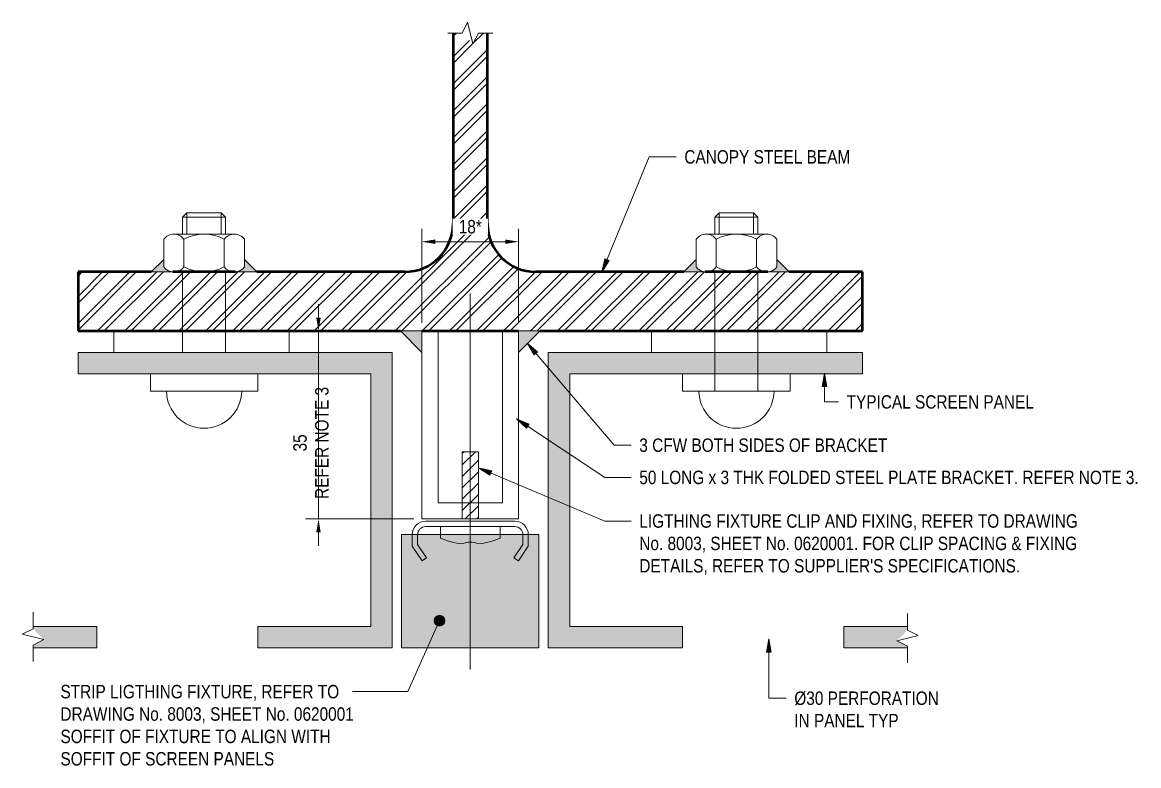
# Model space of a CAD drawing. Header units: metres. Extents: x 10.376 to 11.023, y 2.657 to 3.284.
# Drawn here: x 10.3763 to 10.5841, y 3.1452 to 3.2836 of the extents above; entities that cross this region are included whole.
import ezdxf

# ---------------------------------------------------------------- set-up
doc = ezdxf.new("R2010")
doc.units = ezdxf.units.M
doc.linetypes.add('JacobsCenter', pattern=[0.015000000000000001, 0.009000000000000001, -0.0015, 0.003, -0.0015])
doc.layers.get('Defpoints').update_dxf_attribs({"color": 41})
for name, color, linetype, lineweight in [('A-ANNO-DIMS', 7, 'Continuous', 9), ('A-ANNO-NOTE', 7, 'Continuous', 13), ('A-DETL', 7, 'Continuous', 13), ('A-DETL-GENF', 7, 'Continuous', 9), ('A-DETL-THIN', 7, 'Continuous', 9), ('G-ANNO-TEXT', 7, 'Continuous', 9)]:
    doc.layers.add(name, color=color, linetype=linetype, lineweight=lineweight)
doc.styles.add('Arial Narrow', font='ARIALN.TTF', dxfattribs={"height": 0.0025})
doc.dimstyles.new('Dimension_Standard_O__mm_', dxfattribs={"dimscale": 0.3048, "dimtxt": 0.002558577434045649, "dimasz": 0.008202099737532808, "dimexe": 0.007874015748031494, "dimexo": 0.004921259842519685, "dimgap": 0.004921259842519685, "dimtad": 1, "dimdec": 0, "dimlfac": 1000, "dimzin": 0, "dimdsep": 46, "dimtxsty": 'Arial Narrow', "dimsah": 1, "dimcen": 0.09, "dimaunit": 1, "dimadec": 4, "dimazin": 0, "dimtfac": 1, "dimtdec": 4, "dimtix": 1, "dimtmove": 2, "dimatfit": 3, "dimfxl": 1, "dimtvp": 1, "dimtfill": 1, "dimtolj": 1, "dimtzin": 0, "dimlwd": 18, "dimlwe": 18, "dimarcsym": 2})
doc.dimstyles.new('Dimension_Standard_O__mm__1', dxfattribs={"dimscale": 0.3048, "dimtxt": 0.002558577434045649, "dimasz": 0.008202099737532808, "dimexe": 0.007874015748031494, "dimexo": 0.004921259842519685, "dimgap": 0.004921259842519685, "dimtad": 1, "dimdec": 0, "dimlfac": 1000, "dimzin": 0, "dimdsep": 46, "dimtxsty": 'Arial Narrow', "dimsah": 1, "dimcen": 0.09, "dimaunit": 1, "dimadec": 4, "dimazin": 0, "dimtfac": 1, "dimtdec": 4, "dimtix": 1, "dimtmove": 0, "dimatfit": 3, "dimfxl": 1, "dimtvp": 1, "dimtfill": 1, "dimtolj": 1, "dimtzin": 0, "dimlwd": 18, "dimlwe": 18, "dimarcsym": 2})

# ---------------------------------------------------------------- blocks, each defined once
blk = doc.blocks.new('BreakLine - BreakLine-6987891-2873235 - DETAIL D')
at = {"layer": 'A-DETL-GENF', "lineweight": 13}
for p, q in [((0, 0), (0.001699999999999745, 0)), ((0.004699999999999054, 0), (0.006399999999998545, 0))]:
    blk.add_line(p, q, dxfattribs=at)
blk = doc.blocks.new('BreakLine - BreakLine-6987892-2873235 - DETAIL D')
at = {"layer": 'A-DETL-GENF', "lineweight": 13}
for p, q in [((0, 0), (0.002096086571451573, 0)), ((0.005096086571451552, 0), (0.007192173142901854, 0))]:
    blk.add_line(p, q, dxfattribs=at)
blk = doc.blocks.new('BreakLine - BreakLine-6987893-2873235 - DETAIL D')
at = {"layer": 'A-DETL-GENF', "lineweight": 13}
for p, q in [((0, 0), (0.002096086571451573, 0)), ((0.005096086571450875, 0), (0.007192173142901854, 0))]:
    blk.add_line(p, q, dxfattribs=at)
blk = doc.blocks.new('DIMBLOCK1-2873235 - DETAIL D')
at = {"layer": 'A-ANNO-DIMS', "color": 0, "lineweight": 18, "transparency": 16777216}
for p, q in [((10.43146033274157, 3.228628189625215), (10.43146033274157, 3.231128189625215)), ((10.43119256578859, 3.226128189625215), (10.43386033274157, 3.226128189625215)), ((10.44920582557983, 3.191128189625215), (10.42906033274157, 3.191128189625215)), ((10.43146033274157, 3.188628189625215), (10.43146033274157, 3.186128189625215))]:
    blk.add_line(p, q, dxfattribs=at)
at = {"layer": 'A-ANNO-DIMS', "color": 0, "transparency": 16777216}
for points in [[(10.4310436660749, 3.228628189625215), (10.43187699940823, 3.228628189625215), (10.43146033274157, 3.226128189625215)], [(10.4310436660749, 3.188628189625215), (10.43187699940823, 3.188628189625215), (10.43146033274157, 3.191128189625215)]]:
    blk.add_solid(points, dxfattribs=at)
at = {"layer": 'Defpoints', "color": 0, "transparency": 16777216}
for p in [(10.42969256578859, 3.226128189625215), (10.43146033274157, 3.226128189625215), (10.45070582557983, 3.191128189625215)]:
    blk.add_point(p, dxfattribs=at)
at = {"layer": 'A-ANNO-DIMS', "color": 0, "lineweight": 18, "transparency": 16777216, "insert": (10.43006264395088, 3.20527400757619), "char_height": 0.0025, "width": 0.02504969144951359, "attachment_point": 5, "rotation": 89.99999999999991, "line_spacing_factor": 0.9746961653507233, "style": 'Arial Narrow', "bg_fill": 3, "box_fill_scale": 1.1, "bg_fill_color": 256, "bg_fill_true_color": 13158600, "bg_fill_transparency": 0}
blk.add_mtext('\\A1;35\\PREFER NOTE 3', dxfattribs=at)
at = {"layer": 'A-ANNO-DIMS', "color": 0, "lineweight": 18, "transparency": 16777216}
blk.add_line((10.43146033274157, 3.191128189625215), (10.43146033274157, 3.226128189625215), dxfattribs=at)
blk = doc.blocks.new('DIMBLOCK2-2873235 - DETAIL D')
at = {"layer": 'A-ANNO-DIMS', "color": 0, "lineweight": 18, "transparency": 16777216}
for p, q in [((10.45070582557983, 3.227628189625213), (10.45070582557983, 3.245141377901597)), ((10.46870582557983, 3.227628189625213), (10.46870582557983, 3.245141377901597)), ((10.45320582557983, 3.242741377901597), (10.46620582557983, 3.242741377901597))]:
    blk.add_line(p, q, dxfattribs=at)
at = {"layer": 'A-ANNO-DIMS', "color": 0, "transparency": 16777216}
for points in [[(10.45320582557983, 3.243158044568264), (10.45320582557983, 3.24232471123493), (10.45070582557983, 3.242741377901597)], [(10.46620582557983, 3.243158044568264), (10.46620582557983, 3.24232471123493), (10.46870582557983, 3.242741377901597)]]:
    blk.add_solid(points, dxfattribs=at)
at = {"layer": 'Defpoints', "color": 0, "transparency": 16777216}
for p in [(10.46870582557983, 3.242741377901597), (10.45070582557983, 3.226128189625213), (10.46870582557983, 3.226128189625213)]:
    blk.add_point(p, dxfattribs=at)
at = {"layer": 'A-ANNO-DIMS', "color": 0, "lineweight": 18, "transparency": 16777216, "insert": (10.45970582557983, 3.245517810370901), "char_height": 0.0025, "width": 0.006091851033442021, "attachment_point": 5, "style": 'Arial Narrow', "bg_fill": 3, "box_fill_scale": 1.1, "bg_fill_color": 256, "bg_fill_true_color": 13158600, "bg_fill_transparency": 0}
blk.add_mtext('\\A1;18*', dxfattribs=at)

msp = doc.modelspace()

# ---------------------------------------------------------------- hatches: boundary and pattern name
at = {"layer": 'A-DETL-GENF'}
h = msp.add_hatch(dxfattribs=at)
h.set_pattern_fill('FP_1', color=256, style=0, pattern_type=2)
h.set_pattern_definition([(45, (0, 0), (-0.00251730014102411, 0.00251730014102411), []), (45, (0, 0.00381), (-0.00251730014102411, 0.00251730014102411), [])])
h.paths.add_polyline_path([(10.53270582557984, 3.226128189625217), (10.53270582557984, 3.237128189625216), (10.47190582557984, 3.237128189625216), (10.4707212970254, 3.237207468877023), (10.46957645417392, 3.237434857188614), (10.46846205172843, 3.237814184087386), (10.46740582557984, 3.238333960991156), (10.46642757250258, 3.238988791216088), (10.46554186454916, 3.239764228594537), (10.46476642717071, 3.240649936547958), (10.46411159694578, 3.241628189625216), (10.46359182004201, 3.242684415773801), (10.46321249314324, 3.243798818219293), (10.46298510483165, 3.244943661070774), (10.46290582557984, 3.246128189625216), (10.46290582557984, 3.281583191476116), (10.46120582557984, 3.281583191476116), (10.46020582557984, 3.27958319147612), (10.45820582557984, 3.281583191476116), (10.45650582557984, 3.281583191476116), (10.45650582557984, 3.246128189625216), (10.45642654632804, 3.244943661070774), (10.45619915801644, 3.243798818219293), (10.45581983111767, 3.242684415773801), (10.4553000542139, 3.241628189625216), (10.45464522398897, 3.240649936547958), (10.45386978661052, 3.239764228594537), (10.4529840786571, 3.238988791216088), (10.45200582557984, 3.238333960991156), (10.45094959943126, 3.237814184087386), (10.44983519698576, 3.237434857188614), (10.44869035413428, 3.237207468877023), (10.44750582557984, 3.237128189625216), (10.38670582557984, 3.237128189625217), (10.38670582557984, 3.226128189625218), (10.49506124287271, 3.226128189625217)])
for points in [[(10.40434622497047, 3.237128189625216), (10.40385225258315, 3.237190151627505), (10.40338888771403, 3.237372198344646), (10.40298484137818, 3.237663049797532), (10.4026651490956, 3.238044684247776), (10.4026651490956, 3.239447113750349), (10.40034622497047, 3.237128189625217)], [(10.41999517918833, 3.237128189625216), (10.4176762550632, 3.239447113750349), (10.4176762550632, 3.238044684247776), (10.41735656278061, 3.237663049797532), (10.41695251644476, 3.237372198344646), (10.41648915157564, 3.237190151627505), (10.41599517918833, 3.237128189625217)], [(10.49941709390763, 3.237128189625216), (10.50341709390763, 3.237128189625216), (10.50292312152031, 3.237190151627504), (10.50245975665119, 3.237372198344645), (10.50205571031535, 3.237663049797532), (10.50173601803276, 3.238044684247775), (10.50173601803276, 3.239447113750349)], [(10.51506604812549, 3.237128189625216), (10.51906604812549, 3.237128189625216), (10.51674712400036, 3.239447113750349), (10.51674712400036, 3.238044684247775), (10.51642743171777, 3.237663049797532), (10.51602338538193, 3.237372198344645), (10.5155600205128, 3.237190151627504)], [(10.45070582557984, 3.222128189625217), (10.45070582557984, 3.226128189625217), (10.44670582557984, 3.226128189625217)], [(10.46870582557984, 3.222128189625217), (10.47270582557984, 3.226128189625217), (10.46870582557984, 3.226128189625217)]]:
    msp.add_hatch(color=256, dxfattribs=at).paths.add_polyline_path(points)
at = {"layer": 'A-DETL-GENF', "true_color": 0xc0c0c0}
h = msp.add_hatch(color=9, dxfattribs=at)
h.paths.add_polyline_path([(10.38034527749319, 3.167128189625217), (10.3901985234067, 3.167128189625217), (10.3901985234067, 3.171128189625216), (10.3783452774932, 3.171128189625216), (10.37835103070301, 3.170648402734789), (10.38034527749319, 3.1686541559446), (10.3783452774932, 3.1676541559446), (10.3783452774932, 3.167128189625217)])
h.paths.add_polyline_path([(10.42019852340669, 3.167128189625217), (10.4451985234067, 3.167128189625217), (10.4451985234067, 3.222128189625217), (10.38670582557984, 3.222128189625217), (10.38670582557984, 3.218128189625216), (10.44119852340669, 3.218128189625216), (10.44119852340669, 3.171128189625216), (10.42019852340669, 3.171128189625216)])
h = msp.add_hatch(color=9, dxfattribs=at)
h.paths.add_polyline_path([(10.49506124287271, 3.167128189625217), (10.49921312775298, 3.167128189625217), (10.49921312775298, 3.171128189625216), (10.47821312775298, 3.171128189625216), (10.47821312775298, 3.218128189625216), (10.53270582557984, 3.218128189625216), (10.53270582557984, 3.222128189625217), (10.47421312775298, 3.222128189625217), (10.47421312775298, 3.167128189625217)])
h.paths.add_polyline_path([(10.52921312775298, 3.167128189625217), (10.54106637366648, 3.167128189625217), (10.54106637366648, 3.167438353053764), (10.53906637366648, 3.168438353053764), (10.54106637366648, 3.170438353053764), (10.54106637366648, 3.171128189625216), (10.52921312775298, 3.171128189625216)])
at = {"layer": 'A-DETL-GENF'}
h = msp.add_hatch(dxfattribs=at)
h.set_pattern_fill('FP_2', color=256, style=0, pattern_type=2)
h.set_pattern_definition([(45, (0, 0), (-0.001060660171779821, 0.001060660171779821), [])])
h.paths.add_polyline_path([(10.46120582557984, 3.191128189625217), (10.46120582557984, 3.203643906760602), (10.45820582557984, 3.203643906760602), (10.45820582557984, 3.191128189625217)])
at = {"layer": 'A-DETL-GENF', "true_color": 0x808080}
msp.add_hatch(color=8, dxfattribs=at).paths.add_polyline_path([(10.47248358741889, 3.167128189625217), (10.47248358741889, 3.188250361237333), (10.44692806374079, 3.188250361237333), (10.44692806374079, 3.167128189625217)])
at = {"layer": 'G-ANNO-TEXT'}
for points in [[(10.48417523193734, 3.237070160163607), (10.48553153597262, 3.239216030474148), (10.48471580995967, 3.239550501960126)], [(10.47026842491501, 3.223836878325801), (10.47155685697375, 3.221649582539724), (10.47222725423124, 3.222222162333544)], [(10.52562084237688, 3.218266964538818), (10.52518002492511, 3.215766964538818), (10.52606165982865, 3.215766964538818)], [(10.4683224172158, 3.209782352389793), (10.4701610032256, 3.208031946291099), (10.47064879706664, 3.208766342146061)], [(10.46123378290163, 3.200661817075408), (10.46336620475591, 3.199284465609302), (10.46370868592835, 3.20009686129471)], [(10.51525055482816, 3.168826039599057), (10.51480973737639, 3.166326039599057), (10.51569137227993, 3.166326039599057)]]:
    msp.add_hatch(color=256, dxfattribs=at).paths.add_polyline_path(points)
h = msp.add_hatch(color=256, dxfattribs=at)
edge = h.paths.add_edge_path()
edge.add_arc((10.45397747007486, 3.172190008327169), 0.0009999999999980966, 0, 360)

# ---------------------------------------------------------------- linework, layer by layer
at = {"layer": 'A-ANNO-NOTE'}
for p, q in [((10.45820582557983, 3.281583191476116), (10.45920582557983, 3.283583191476116)), ((10.45920582557983, 3.283583191476116), (10.46020582557983, 3.279583191476116)), ((10.45650582557983, 3.281583191476115), (10.45550582557983, 3.281583191476115)), ((10.46120582557983, 3.281583191476116), (10.46020582557983, 3.279583191476116)), ((10.46290582557983, 3.281583191476115), (10.46390582557983, 3.281583191476115)), ((10.37834527749318, 3.172750242516047), (10.37834527749318, 3.173750242516046)), ((10.54106637366647, 3.172534439625212), (10.54106637366647, 3.173534439625211)), ((10.37834527749318, 3.170654155944595), (10.37634527749318, 3.169654155944595)), ((10.54106637366647, 3.17043835305376), (10.54306637366647, 3.16943835305376)), ((10.37634527749318, 3.169654155944595), (10.38034527749318, 3.168654155944596)), ((10.37834527749318, 3.167654155944596), (10.38034527749318, 3.168654155944596)), ((10.54306637366647, 3.16943835305376), (10.53906637366647, 3.168438353053761)), ((10.54106637366647, 3.167438353053761), (10.53906637366647, 3.168438353053761)), ((10.37834527749318, 3.165558069373145), (10.37834527749318, 3.164558069373145)), ((10.54106637366647, 3.16534226648231), (10.54106637366647, 3.16434226648231))]:
    msp.add_line(p, q, dxfattribs=at)
at = {"layer": 'A-DETL', "lineweight": 50}
for p, q in [((10.45650582557983, 3.281583191476112), (10.45650582557983, 3.246128189625212)), ((10.46290582557983, 3.246128189625212), (10.46290582557983, 3.281583191476112)), ((10.40034622497046, 3.237128189625213), (10.38670582557983, 3.237128189625213)), ((10.38670582557983, 3.237128189625213), (10.38670582557983, 3.226128189625213)), ((10.41599517918831, 3.237128189625213), (10.40434622497045, 3.237128189625213)), ((10.44750582557983, 3.237128189625212), (10.41999517918832, 3.237128189625212)), ((10.49941709390762, 3.237128189625213), (10.47190582557983, 3.237128189625213)), ((10.51506604812547, 3.237128189625212), (10.50341709390761, 3.237128189625212)), ((10.53270582557983, 3.237128189625212), (10.51906604812548, 3.237128189625212)), ((10.53270582557983, 3.226128189625213), (10.53270582557983, 3.237128189625212)), ((10.38670582557983, 3.226128189625213), (10.44670582557982, 3.226128189625213)), ((10.45070582557983, 3.226128189625213), (10.46870582557983, 3.226128189625213)), ((10.47270582557983, 3.226128189625213), (10.53270582557983, 3.226128189625213))]:
    msp.add_line(p, q, dxfattribs=at)
at = {"layer": 'A-DETL', "lineweight": 9}
for p, q in [((10.40266514909559, 3.239447113750345), (10.40034622497046, 3.237128189625212)), ((10.40266514909559, 3.238044684247772), (10.40266514909559, 3.239447113750345)), ((10.41999517918832, 3.237128189625212), (10.41767625506318, 3.239447113750345)), ((10.41767625506318, 3.239447113750345), (10.41767625506318, 3.238044684247772)), ((10.50173601803275, 3.239447113750344), (10.49941709390762, 3.237128189625212)), ((10.50173601803275, 3.238044684247771), (10.50173601803275, 3.239447113750344)), ((10.51906604812548, 3.237128189625212), (10.51674712400034, 3.239447113750344)), ((10.51674712400034, 3.239447113750344), (10.51674712400034, 3.238044684247771)), ((10.40034622497046, 3.237128189625213), (10.40434622497046, 3.237128189625213)), ((10.40617008117444, 3.237128189625213), (10.40617008117444, 3.222128189625213)), ((10.41417070104805, 3.237128189625213), (10.41417070104805, 3.222128189625213)), ((10.41599517918831, 3.237128189625213), (10.41999517918832, 3.237128189625213)), ((10.49941709390762, 3.237128189625212), (10.50341709390762, 3.237128189625212)), ((10.5052409501116, 3.237128189625212), (10.5052409501116, 3.214917610547052)), ((10.51324156998521, 3.237128189625212), (10.51324156998521, 3.214917610547052)), ((10.51506604812547, 3.237128189625212), (10.51906604812548, 3.237128189625212)), ((10.39334527749318, 3.226128189625213), (10.39334527749318, 3.222128189625213)), ((10.4259809909825, 3.226128189625213), (10.39334527749318, 3.226128189625213)), ((10.4259809909825, 3.222128189625213), (10.4259809909825, 3.226128189625213)), ((10.44670582557982, 3.226128189625213), (10.45070582557983, 3.222128189625213)), ((10.46870582557983, 3.222128189625213), (10.47270582557983, 3.226128189625213)), ((10.49343066017716, 3.226128189625213), (10.52606637366647, 3.226128189625213)), ((10.49343066017716, 3.222128189625213), (10.49343066017716, 3.226128189625213)), ((10.52606637366647, 3.226128189625213), (10.52606637366647, 3.222128189625213)), ((10.44519852340668, 3.222128189625213), (10.38670582557983, 3.222128189625213)), ((10.38670582557983, 3.222128189625213), (10.38670582557983, 3.218128189625212)), ((10.44519852340668, 3.167128189625212), (10.44519852340668, 3.222128189625213)), ((10.53270582557982, 3.222128189625213), (10.47421312775297, 3.222128189625213)), ((10.47421312775297, 3.222128189625213), (10.47421312775297, 3.167128189625212)), ((10.53270582557982, 3.218128189625212), (10.53270582557982, 3.222128189625213)), ((10.38670582557983, 3.218128189625212), (10.44119852340668, 3.218128189625212)), ((10.40019852340668, 3.218128189625212), (10.40019852340668, 3.214917610547052)), ((10.42019852340668, 3.214917610547052), (10.42019852340668, 3.218128189625212)), ((10.44119852340668, 3.218128189625212), (10.44119852340668, 3.171128189625212)), ((10.47821312775297, 3.171128189625212), (10.47821312775297, 3.218128189625212)), ((10.47821312775297, 3.218128189625212), (10.53270582557982, 3.218128189625212)), ((10.49921312775297, 3.218128189625212), (10.51921312775297, 3.218128189625212)), ((10.49921312775297, 3.214917610547052), (10.49921312775297, 3.218128189625212)), ((10.51921312775297, 3.218128189625212), (10.51921312775297, 3.214917610547052)), ((10.40019852340668, 3.214917610547052), (10.42019852340668, 3.214917610547052)), ((10.41817029820221, 3.214927019933081), (10.40217110492522, 3.214918895987038)), ((10.51921312775297, 3.214917610547052), (10.49921312775297, 3.214917610547052)), ((10.39019852340668, 3.171128189625212), (10.37834527749318, 3.171128189625212)), ((10.39019852340668, 3.167128189625212), (10.39019852340668, 3.171128189625212)), ((10.44119852340668, 3.171128189625212), (10.42019852340668, 3.171128189625212)), ((10.42019852340668, 3.171128189625212), (10.42019852340668, 3.167128189625212)), ((10.49921312775297, 3.171128189625212), (10.47821312775297, 3.171128189625212)), ((10.49921312775297, 3.167128189625212), (10.49921312775297, 3.171128189625212)), ((10.54106637366647, 3.171128189625212), (10.52921312775297, 3.171128189625212)), ((10.52921312775297, 3.171128189625212), (10.52921312775297, 3.167128189625212)), ((10.37834527749318, 3.167128189625212), (10.39019852340668, 3.167128189625212)), ((10.42019852340668, 3.167128189625212), (10.44519852340668, 3.167128189625212)), ((10.47421312775297, 3.167128189625212), (10.49921312775297, 3.167128189625212)), ((10.52921312775297, 3.167128189625212), (10.54106637366647, 3.167128189625212))]:
    msp.add_line(p, q, dxfattribs=at)
at = {"layer": 'A-DETL', "linetype": 'JacobsCenter', "lineweight": 9}
msp.add_line((10.45970582557983, 3.163100026997788), (10.45970582557983, 3.233100026997788), dxfattribs=at)
at = {"layer": 'A-DETL', "lineweight": 18}
for p, q in [((10.45070582557983, 3.226128189625213), (10.44670582557982, 3.226128189625213)), ((10.45070582557983, 3.222128189625213), (10.45070582557983, 3.226128189625213)), ((10.45070582557983, 3.226128189625213), (10.45070582557983, 3.191128189625213)), ((10.45370582557982, 3.226128189625213), (10.45370582557982, 3.194128189625213)), ((10.46570582557983, 3.194128189625213), (10.46570582557983, 3.226128189625213)), ((10.47270582557983, 3.226128189625213), (10.46870582557983, 3.226128189625213)), ((10.46870582557983, 3.226128189625213), (10.46870582557983, 3.222128189625213)), ((10.46870582557983, 3.191128189625213), (10.46870582557983, 3.226128189625213)), ((10.46120582557983, 3.203643906760597), (10.45820582557983, 3.203643906760597)), ((10.45820582557983, 3.203643906760597), (10.45820582557983, 3.191128189625213)), ((10.46120582557983, 3.191128189625213), (10.46120582557983, 3.203643906760597)), ((10.45370582557982, 3.194128189625213), (10.46570582557983, 3.194128189625213)), ((10.45070582557983, 3.191128189625213), (10.46870582557983, 3.191128189625213)), ((10.45820582557983, 3.191128189625213), (10.46120582557983, 3.191128189625213)), ((10.45370582557982, 3.18969318889304), (10.46570582557983, 3.18969318889304)), ((10.45416561902075, 3.18969318889304), (10.45416561902075, 3.187557894775393)), ((10.4652460321389, 3.187557894775393), (10.4652460321389, 3.18969318889304)), ((10.47248358741888, 3.188250361237329), (10.44692806374077, 3.188250361237329)), ((10.44692806374077, 3.188250361237329), (10.44692806374077, 3.167128189625212)), ((10.47248358741888, 3.167128189625212), (10.47248358741888, 3.188250361237329)), ((10.44692806374077, 3.167128189625212), (10.47248358741888, 3.167128189625212))]:
    msp.add_line(p, q, dxfattribs=at)
at = {"layer": 'A-DETL'}
for p, q in [((10.45970582557983, 3.190693188893041), (10.45140919761478, 3.190693188893041)), ((10.45970582557983, 3.18969318889304), (10.45140919761478, 3.18969318889304)), ((10.45970582557983, 3.190693188893041), (10.46800245354487, 3.190693188893041)), ((10.45970582557983, 3.18969318889304), (10.46800245354487, 3.18969318889304)), ((10.44890919761478, 3.18819318889304), (10.44890919761478, 3.186051789780183)), ((10.44990919761478, 3.18819318889304), (10.44990919761478, 3.186357520461641)), ((10.46950245354487, 3.18819318889304), (10.46950245354487, 3.186357520461642)), ((10.47050245354487, 3.18819318889304), (10.47050245354487, 3.186051789780184)), ((10.44890919761478, 3.186051789780184), (10.45075773875264, 3.183311214840507)), ((10.44990919761478, 3.186357520461642), (10.45158677632519, 3.183870407743977)), ((10.46950245354487, 3.186357520461642), (10.46782487483446, 3.183870407743977)), ((10.47050245354487, 3.186051789780184), (10.46865391240701, 3.183311214840507)), ((10.45158677632519, 3.183870407743977), (10.45075773875264, 3.183311214840506)), ((10.46782487483446, 3.183870407743977), (10.46865391240701, 3.183311214840506))]:
    msp.add_line(p, q, dxfattribs=at)
at = {"layer": 'A-DETL', "lineweight": 50}
for centre, radius, start, end in [((10.44750582557983, 3.246128189625212), 0.00900000000000012, 269.9999999999982, 359.9999999999982), ((10.47190582557983, 3.246128189625212), 0.009000000000000341, 180.0000000000025, 269.9999999999996)]:
    msp.add_arc(centre, radius, start, end, dxfattribs=at)
at = {"layer": 'A-DETL', "lineweight": 9}
for centre, radius, start, end in [((10.40434622497045, 3.239128189625209), 0.001999999999997115, 212.8030318480313, 270.0000000000505), ((10.41599517918832, 3.239128189625209), 0.001999999999996655, 269.9999999999487, 327.1969681519747), ((10.50341709390761, 3.239128189625209), 0.001999999999996449, 212.8030318480395, 270.0000000000824), ((10.51506604812548, 3.239128189625209), 0.001999999999998149, 269.9999999999487, 327.1969681519827), ((10.41017066082431, 3.215003189625212), 0.007000000000000603, 180.6858127810589, 359.3723736253637), ((10.50924099033534, 3.215003189625212), 0.007000000000000136, 180.5455334783701, 359.3962801152023)]:
    msp.add_arc(centre, radius, start, end, dxfattribs=at)
at = {"layer": 'A-DETL'}
for centre, radius, start, end in [((10.45140919761478, 3.18819318889304), 0.002499999999999503, 90, 180), ((10.45140919761478, 3.18819318889304), 0.001500000000000057, 90, 180), ((10.46800245354487, 3.18819318889304), 0.002499999999999503, 0, 90), ((10.46800245354487, 3.18819318889304), 0.00149999999999828, 0, 90)]:
    msp.add_arc(centre, radius, start, end, dxfattribs=at)
at = {"layer": 'A-DETL', "lineweight": 18}
for centre, radius, start, end in [((10.45970582557983, 3.200021900274422), 0.01363984317347341, 246.035021481882, 263.7464206506896), ((10.45970582557983, 3.183657580031241), 0.003174766645815575, 62.09578983635166, 117.9042101636483), ((10.45970582557983, 3.200021900274422), 0.01363984317347472, 276.2535793493092, 293.9649785181155)]:
    msp.add_arc(centre, radius, start, end, dxfattribs=at)
at = {"layer": 'A-DETL-THIN'}
for p, q in [((10.40697070156372, 3.248128189625213), (10.40617070156372, 3.247328189625211)), ((10.40617070156372, 3.247328189625211), (10.40617070156372, 3.244128189625213)), ((10.41417070156372, 3.247328189625212), (10.40617070156372, 3.247328189625212)), ((10.40697070156372, 3.244128189625213), (10.40697070156372, 3.248128189625213)), ((10.41337070156372, 3.248128189625213), (10.40697070156372, 3.248128189625213)), ((10.41337070156372, 3.244128189625213), (10.41337070156372, 3.248128189625213)), ((10.41417070156372, 3.247328189625212), (10.41337070156372, 3.248128189625215)), ((10.41417070156372, 3.244128189625213), (10.41417070156372, 3.247328189625212)), ((10.50604157050088, 3.248128189625212), (10.50524157050088, 3.24732818962521)), ((10.50524157050088, 3.24732818962521), (10.50524157050088, 3.244128189625212)), ((10.51324157050088, 3.247328189625212), (10.50524157050088, 3.247328189625212)), ((10.50604157050088, 3.244128189625212), (10.50604157050088, 3.248128189625212)), ((10.51244157050088, 3.248128189625212), (10.50604157050088, 3.248128189625212)), ((10.51244157050088, 3.244128189625212), (10.51244157050088, 3.248128189625212)), ((10.51324157050088, 3.247328189625212), (10.51244157050088, 3.248128189625214)), ((10.51324157050088, 3.244128189625212), (10.51324157050088, 3.247328189625212)), ((10.40266514806425, 3.239447113750345), (10.40266514806425, 3.243224574156898)), ((10.41579986668832, 3.244128189625213), (10.40454153643912, 3.244128189625213)), ((10.40641792481398, 3.243224574156898), (10.40641792481398, 3.238031805093528)), ((10.41392347831345, 3.243224574156898), (10.41392347831345, 3.238031805093527)), ((10.41767625506318, 3.243224574156898), (10.41767625506318, 3.239447113750345)), ((10.50173601700141, 3.239447113750344), (10.50173601700141, 3.243224574156897)), ((10.51487073562548, 3.244128189625212), (10.50361240537628, 3.244128189625212)), ((10.50548879375114, 3.243224574156897), (10.50548879375114, 3.238031805093527)), ((10.51299434725061, 3.243224574156898), (10.51299434725061, 3.238031805093526)), ((10.51674712400034, 3.243224574156898), (10.51674712400034, 3.239447113750344)), ((10.40454153643912, 3.237128189625213), (10.41579986668832, 3.237128189625213)), ((10.50361240537628, 3.237128189625212), (10.51487073562548, 3.237128189625212))]:
    msp.add_line(p, q, dxfattribs=at)
for centre, radius, start, end in [((10.40454153643912, 3.241728189625213), 0.002399999999999031, 38.5717036077442, 141.4282963922558), ((10.41017070156372, 3.235883612827685), 0.008244576797528793, 62.92340339906713, 117.0765966009219), ((10.41579986668832, 3.241728189625213), 0.002400000000000138, 38.5717036077571, 141.4282963922429), ((10.50361240537628, 3.241728189625212), 0.002400000000000138, 38.5717036077571, 141.4282963922429), ((10.50924157050088, 3.235883612827684), 0.00824457679752802, 62.92340339907566, 117.0765966009353), ((10.51487073562548, 3.241728189625212), 0.002400000000000138, 38.57170360773066, 141.4282963922429), ((10.40454153643912, 3.239528189625213), 0.002400000000000138, 218.5717364784825, 321.4282963922477), ((10.41017070156372, 3.245372766422741), 0.00824457679752802, 242.9234033990755, 297.0765966009347), ((10.41579986668832, 3.239528189625213), 0.002400000000000138, 218.5717036077484, 321.4282963922425), ((10.50361240537628, 3.239528189625212), 0.002400000000000138, 218.5717364784567, 321.4282963922486), ((10.50924157050088, 3.24537276642274), 0.008244576797528793, 242.9234033990662, 297.0765966009221), ((10.51487073562548, 3.239528189625212), 0.002400000000000419, 218.5717036077475, 321.4282963922617)]:
    msp.add_arc(centre, radius, start, end, dxfattribs=at)
at = {"layer": 'G-ANNO-TEXT'}
for p, q in [((10.48417523193734, 3.237070160163607), (10.49297622069942, 3.258534457641609)), ((10.49297622069942, 3.258534457641609), (10.49804481729517, 3.258534457641608)), ((10.48471580995967, 3.239550501960126), (10.48417523193734, 3.237070160163607)), ((10.48417523193734, 3.237070160163607), (10.48553153597262, 3.239216030474148)), ((10.48553153597262, 3.239216030474148), (10.48471580995967, 3.239550501960126)), ((10.47026842491501, 3.223836878325801), (10.47155685697375, 3.221649582539724)), ((10.47222725423124, 3.222222162333544), (10.47026842491501, 3.223836878325801)), ((10.47026842491501, 3.223836878325801), (10.48647474289046, 3.204861931528807)), ((10.47155685697375, 3.221649582539724), (10.47222725423124, 3.222222162333544)), ((10.52562084237688, 3.218266964538818), (10.52518002492511, 3.215766964538818)), ((10.52606165982865, 3.215766964538818), (10.52562084237688, 3.218266964538818)), ((10.52562084237688, 3.218266964538818), (10.52562084237688, 3.212913514704863)), ((10.52518002492511, 3.215766964538818), (10.52606165982865, 3.215766964538818)), ((10.52562084237688, 3.212913514704863), (10.52823808451793, 3.212913514704863)), ((10.4683224172158, 3.209782352389793), (10.4701610032256, 3.208031946291099)), ((10.47064879706664, 3.208766342146061), (10.4683224172158, 3.209782352389793)), ((10.4683224172158, 3.209782352389793), (10.48476883794271, 3.19885845803013)), ((10.4701610032256, 3.208031946291099), (10.47064879706664, 3.208766342146061)), ((10.48647474289046, 3.204861931528807), (10.48965970337627, 3.204861931528807)), ((10.46123378290163, 3.200661817075408), (10.46336620475591, 3.199284465609302)), ((10.46370868592835, 3.20009686129471), (10.46123378290163, 3.200661817075408)), ((10.46123378290163, 3.200661817075408), (10.48476883794271, 3.190740157730574)), ((10.46336620475591, 3.199284465609302), (10.46370868592835, 3.20009686129471)), ((10.48476883794271, 3.19885845803013), (10.48965970337627, 3.19885845803013)), ((10.48476883794271, 3.190740157730574), (10.48965970337627, 3.190740157730574)), ((10.45397747007486, 3.172190008327169), (10.4480672828817, 3.158976777483313)), ((10.51525055482816, 3.168826039599057), (10.51480973737639, 3.166326039599057)), ((10.51569137227993, 3.166326039599057), (10.51525055482816, 3.168826039599057)), ((10.51525055482816, 3.168826039599057), (10.51525055482816, 3.157751114847165)), ((10.51480973737639, 3.166326039599057), (10.51569137227993, 3.166326039599057)), ((10.4417660203619, 3.158976777483313), (10.43779208086639, 3.158976777483313)), ((10.4480672828817, 3.158976777483313), (10.4417660203619, 3.158976777483313)), ((10.51525055482816, 3.157751114847165), (10.51850474246559, 3.157751114847165))]:
    msp.add_line(p, q, dxfattribs=at)
msp.add_circle((10.45397747007486, 3.172190008327169), 0.0009999999999980966, dxfattribs=at)

# ---------------------------------------------------------------- block references
at = {"layer": 'A-DETL-GENF'}
msp.add_blockref('BreakLine - BreakLine-6987891-2873235 - DETAIL D', (10.45650582557983, 3.281583191476115), dxfattribs=at)
for name, p, rotation in [('BreakLine - BreakLine-6987893-2873235 - DETAIL D', (10.37834527749318, 3.172750242516047), 270.0000000000003), ('BreakLine - BreakLine-6987892-2873235 - DETAIL D', (10.54106637366647, 3.172534439625212), 269.9999999999997)]:
    msp.add_blockref(name, p, dxfattribs=dict(at, rotation=rotation))

# ---------------------------------------------------------------- texts
at = {"layer": 'G-ANNO-TEXT', "char_height": 0.0025, "attachment_point": 1, "style": 'Arial Narrow', "bg_fill": 3, "box_fill_scale": 1, "bg_fill_color": 256, "bg_fill_true_color": 13158600, "bg_fill_transparency": 0}
for s, insert in [('STRIP LIGTHING FIXTURE, REFER TO ', (10.38344156003305, 3.160226777483313)), ('Ø30 PERFORATION ', (10.52000474246559, 3.159001114847165)), ('DRAWING No. 8003, SHEET No. 0620001', (10.38344156003305, 3.156059589983313)), ('IN PANEL TYP', (10.52000474246559, 3.154833927347165)), ('SOFFIT OF FIXTURE TO ALIGN WITH ', (10.38344156003305, 3.151892402483313)), ('SOFFIT OF SCREEN PANELS', (10.38344156003305, 3.147725214983313))]:
    msp.add_mtext(s, dxfattribs=dict(at, insert=insert))

# ---------------------------------------------------------------- next in the draw order: texts
for s, insert in [('CANOPY STEEL BEAM', (10.49954481729517, 3.259784457641609)), ('3 CFW BOTH SIDES OF BRACKET', (10.49115970337627, 3.206111931528807)), ('50 LONG x 3 THK FOLDED STEEL PLATE BRACKET. REFER NOTE 3.', (10.49115970337627, 3.20010845803013)), ('LIGTHING FIXTURE CLIP AND FIXING, REFER TO DRAWING ', (10.49115970337627, 3.191990157730575)), ('No. 8003, SHEET No. 0620001. FOR CLIP SPACING & FIXING ', (10.49115970337627, 3.187822970230575)), ("DETAILS, REFER TO SUPPLIER'S SPECIFICATIONS.", (10.49115970337627, 3.183655782730575))]:
    msp.add_mtext(s, dxfattribs=dict(at, insert=insert))
at = {"layer": 'G-ANNO-TEXT', "insert": (10.52973808451793, 3.214163514704863), "char_height": 0.0025, "attachment_point": 1, "style": 'Arial Narrow', "bg_fill": 3, "box_fill_scale": 1, "bg_fill_color": 256, "bg_fill_transparency": 0}
msp.add_mtext('TYPICAL SCREEN PANEL', dxfattribs=at)

# ---------------------------------------------------------------- next in the draw order: dimensions: what is measured, and where the dimension line sits
at = {"layer": 'A-ANNO-DIMS', "lineweight": 18}
dim = msp.add_linear_dim(base=(10.43146033274157, 3.226128189625215), p1=(10.45070582557983, 3.191128189625213), p2=(10.42969256578859, 3.226128189625213), angle=89.99999999999991, text='<>\\XREFER NOTE 3', dimstyle='Dimension_Standard_O__mm_', override={"dimpost": '<>', "dimfxl": 0.04082348695363942}, dxfattribs=at)
dim.commit()
dim.dimension.update_dxf_attribs({"geometry": 'DIMBLOCK1-2873235 - DETAIL D', "text_midpoint": (10.43006264395088, 3.20527400757619), "dimtype": 160, "text_rotation": 89.99999999999991})

# ---------------------------------------------------------------- next in the draw order: dimensions: what is measured, and where the dimension line sits
dim = msp.add_linear_dim(base=(10.46870582557983, 3.242741377901597), p1=(10.45070582557983, 3.226128189625213), p2=(10.46870582557983, 3.226128189625213), dimstyle='Dimension_Standard_O__mm__1', override={"dimpost": '<>*', "dimfxl": 0.01800000000000068}, dxfattribs=at)
dim.commit()
dim.dimension.update_dxf_attribs({"geometry": 'DIMBLOCK2-2873235 - DETAIL D', "text_midpoint": (10.45970582557983, 3.245517810370901)})

doc.saveas('drawing.dxf')
